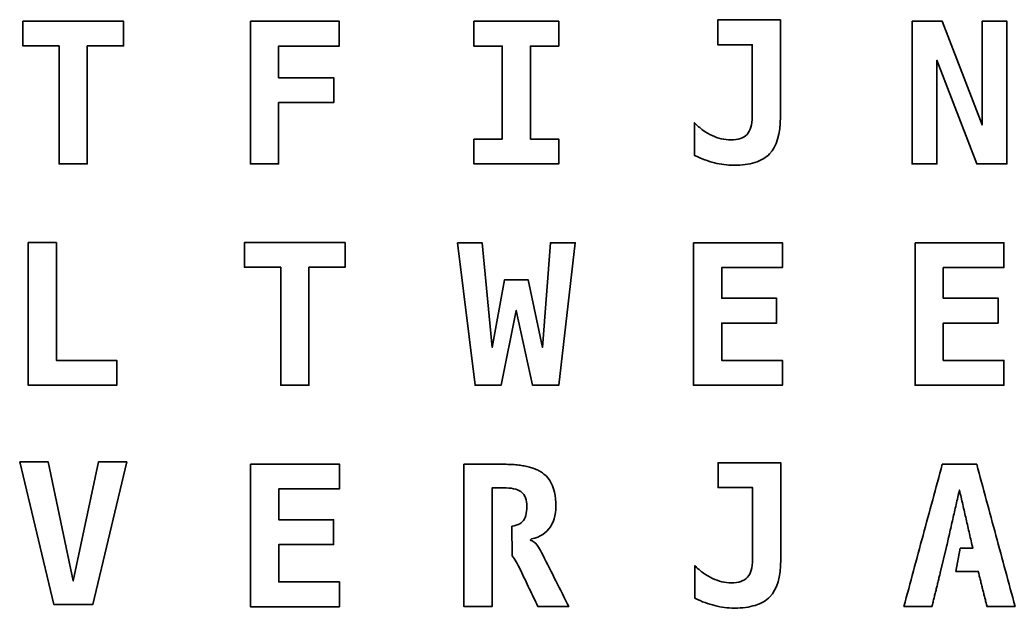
# Model space of a CAD drawing. Header units: inches. Extents: x 0 to 250, y -252 to 91.
# Drawn here: x 40.3 to 130, y -151.5 to -98.5 of the extents above; entities that cross this region are included whole.
import ezdxf

# ---------------------------------------------------------------- set-up
doc = ezdxf.new("R2010")
doc.units = ezdxf.units.IN
doc.header["$MEASUREMENT"] = 0
doc.layers.add('01_SNIJLIJNEN', color=7, linetype='Continuous')

# ---------------------------------------------------------------- blocks, each defined once
blk = doc.blocks.new('block 4')
at = {"layer": '01_SNIJLIJNEN', "color": 250, "lineweight": 35, "true_color": 0x1d1d1b}
for points in [[(43.836, -100.839), (40.572, -100.839), (40.572, -98.617), (49.641, -98.617), (49.641, -100.839), (46.377, -100.839), (46.377, -111.476), (43.836, -111.476), (43.836, -100.839)], [(61.072, -98.617), (69.082, -98.617), (69.082, -100.856), (63.613, -100.856), (63.613, -103.716), (68.591, -103.716), (68.591, -105.955), (63.613, -105.955), (63.613, -111.476), (61.072, -111.476), (61.072, -98.617)], [(81.219, -109.236), (83.777, -109.236), (83.777, -100.856), (81.219, -100.856), (81.219, -98.617), (88.876, -98.617), (88.876, -100.856), (86.318, -100.856), (86.318, -109.236), (88.876, -109.236), (88.876, -111.476), (81.219, -111.476), (81.219, -109.236)], [(120.712, -98.617), (123.443, -98.617), (127.026, -107.962), (127.026, -98.617), (129.265, -98.617), (129.265, -111.476), (126.552, -111.476), (122.952, -102.131), (122.952, -111.476), (120.712, -111.476), (120.712, -98.617)], [(41.052, -118.579), (43.593, -118.579), (43.593, -129.198), (49.027, -129.198), (49.027, -131.438), (41.052, -131.438), (41.052, -118.579)], [(63.807, -120.801), (60.542, -120.801), (60.542, -118.579), (69.612, -118.579), (69.612, -120.801), (66.347, -120.801), (66.347, -131.438), (63.807, -131.438), (63.807, -120.801)], [(79.738, -118.587), (81.96, -118.587), (82.882, -128.027), (83.993, -121.921), (86.103, -121.921), (87.395, -128.027), (88.118, -118.587), (90.357, -118.587), (88.876, -131.446), (86.507, -131.446), (85.043, -124.694), (83.674, -131.446), (81.323, -131.446), (79.738, -118.587)], [(101.013, -118.587), (109.023, -118.587), (109.023, -120.827), (103.554, -120.827), (103.554, -123.6), (108.506, -123.6), (108.506, -125.839), (103.554, -125.839), (103.554, -129.207), (109.023, -129.207), (109.023, -131.446), (101.013, -131.446), (101.013, -118.587)], [(120.984, -118.587), (128.994, -118.587), (128.994, -120.827), (123.525, -120.827), (123.525, -123.6), (128.477, -123.6), (128.477, -125.839), (123.525, -125.839), (123.525, -129.207), (128.994, -129.207), (128.994, -131.446), (120.984, -131.446), (120.984, -118.587)], [(40.299, -138.356), (42.857, -138.356), (45.114, -149.096), (47.379, -138.356), (49.937, -138.356), (46.879, -151.214), (43.357, -151.214), (40.299, -138.356)], [(61.083, -138.558), (69.093, -138.558), (69.093, -140.797), (63.624, -140.797), (63.624, -143.571), (68.576, -143.571), (68.576, -145.81), (63.624, -145.81), (63.624, -149.177), (69.093, -149.177), (69.093, -151.417), (61.083, -151.417), (61.083, -138.558)], [(125.064, -146.143), (125.139, -146.143), (125.213, -146.143), (125.288, -146.143), (125.363, -146.143), (125.438, -146.143), (125.513, -146.143), (125.588, -146.143), (125.663, -146.143), (125.738, -146.143), (125.813, -146.143), (125.888, -146.143), (125.962, -146.143), (126.037, -146.143), (126.112, -146.143), (126.187, -146.143), (126.15, -145.979), (126.112, -145.815), (126.074, -145.651), (126.037, -145.487), (125.999, -145.323), (125.962, -145.159), (125.924, -144.995), (125.886, -144.831), (125.849, -144.667), (125.811, -144.503), (125.774, -144.338), (125.736, -144.174), (125.699, -144.01), (125.661, -143.846), (125.623, -143.682), (125.586, -143.518), (125.548, -143.354), (125.511, -143.19), (125.473, -143.026), (125.435, -142.862), (125.398, -142.698), (125.36, -142.534), (125.323, -142.37), (125.285, -142.206), (125.248, -142.042), (125.21, -141.878), (125.172, -141.714), (125.135, -141.55), (125.097, -141.386), (125.06, -141.222), (125.022, -141.058), (124.984, -140.894), (124.947, -141.058), (124.91, -141.222), (124.872, -141.386), (124.835, -141.55), (124.798, -141.714), (124.761, -141.878), (124.723, -142.042), (124.686, -142.206), (124.649, -142.37), (124.611, -142.534), (124.574, -142.698), (124.537, -142.862), (124.499, -143.026), (124.462, -143.19), (124.425, -143.354), (124.387, -143.518), (124.35, -143.682), (124.313, -143.846), (124.275, -144.01), (124.238, -144.174), (124.201, -144.338), (124.163, -144.503), (124.126, -144.667), (124.089, -144.831), (124.051, -144.995), (124.014, -145.159), (123.977, -145.323), (123.94, -145.487), (123.902, -145.651), (123.865, -145.815), (123.828, -145.979), (123.79, -146.143), (123.283, -148.231), (123.259, -148.33), (123.235, -148.429), (123.211, -148.528), (123.187, -148.627), (123.163, -148.726), (123.138, -148.825), (123.114, -148.924), (123.09, -149.023), (123.066, -149.122), (123.042, -149.221), (123.018, -149.32), (122.993, -149.419), (122.969, -149.518), (122.945, -149.618), (122.921, -149.717), (122.897, -149.816), (122.873, -149.915), (122.848, -150.014), (122.824, -150.113), (122.8, -150.212), (122.776, -150.311), (122.752, -150.41), (122.728, -150.509), (122.703, -150.608), (122.679, -150.707), (122.655, -150.806), (122.631, -150.905), (122.607, -151.004), (122.583, -151.104), (122.558, -151.203), (122.534, -151.302), (122.51, -151.401), (122.431, -151.401), (122.352, -151.401), (122.273, -151.401), (122.193, -151.401), (122.114, -151.401), (122.035, -151.401), (121.956, -151.401), (121.877, -151.401), (121.797, -151.401), (121.718, -151.401), (121.639, -151.401), (121.56, -151.401), (121.481, -151.401), (121.401, -151.401), (121.322, -151.401), (121.243, -151.401), (121.164, -151.401), (121.085, -151.401), (121.005, -151.401), (120.926, -151.401), (120.847, -151.401), (120.768, -151.401), (120.689, -151.401), (120.609, -151.401), (120.53, -151.401), (120.451, -151.401), (120.372, -151.401), (120.293, -151.401), (120.213, -151.401), (120.134, -151.401), (120.055, -151.401), (119.976, -151.401), (120.084, -151), (120.192, -150.599), (120.3, -150.198), (120.409, -149.797), (120.517, -149.397), (120.625, -148.996), (120.733, -148.595), (120.841, -148.194), (120.949, -147.793), (121.058, -147.392), (121.166, -146.992), (121.274, -146.591), (121.382, -146.19), (121.49, -145.789), (121.599, -145.388), (121.707, -144.987), (121.815, -144.587), (121.923, -144.186), (122.031, -143.785), (122.14, -143.384), (122.248, -142.983), (122.356, -142.582), (122.464, -142.182), (122.572, -141.781), (122.681, -141.38), (122.789, -140.979), (122.897, -140.578), (123.005, -140.177), (123.113, -139.777), (123.222, -139.376), (123.33, -138.975), (123.438, -138.574), (123.535, -138.574), (123.632, -138.574), (123.729, -138.574), (123.826, -138.574), (123.923, -138.574), (124.02, -138.574), (124.116, -138.574), (124.213, -138.574), (124.31, -138.574), (124.407, -138.574), (124.504, -138.574), (124.601, -138.574), (124.698, -138.574), (124.795, -138.574), (124.892, -138.574), (124.989, -138.574), (125.086, -138.574), (125.183, -138.574), (125.279, -138.574), (125.376, -138.574), (125.473, -138.574), (125.57, -138.574), (125.667, -138.574), (125.764, -138.574), (125.861, -138.574), (125.958, -138.574), (126.055, -138.574), (126.152, -138.574), (126.249, -138.574), (126.346, -138.574), (126.442, -138.574), (126.539, -138.574), (126.648, -138.975), (126.756, -139.376), (126.864, -139.777), (126.972, -140.177), (127.08, -140.578), (127.189, -140.979), (127.297, -141.38), (127.405, -141.781), (127.513, -142.182), (127.621, -142.582), (127.73, -142.983), (127.838, -143.384), (127.946, -143.785), (128.054, -144.186), (128.162, -144.587), (128.271, -144.987), (128.379, -145.388), (128.487, -145.789), (128.595, -146.19), (128.703, -146.591), (128.812, -146.992), (128.92, -147.392), (129.028, -147.793), (129.136, -148.194), (129.244, -148.595), (129.353, -148.996), (129.461, -149.397), (129.569, -149.797), (129.677, -150.198), (129.785, -150.599), (129.893, -151), (130.002, -151.401), (129.922, -151.401), (129.843, -151.401), (129.764, -151.401), (129.685, -151.401), (129.606, -151.401), (129.526, -151.401), (129.447, -151.401), (129.368, -151.401), (129.289, -151.401), (129.21, -151.401), (129.13, -151.401), (129.051, -151.401), (128.972, -151.401), (128.893, -151.401), (128.814, -151.401), (128.734, -151.401), (128.655, -151.401), (128.576, -151.401), (128.497, -151.401), (128.418, -151.401), (128.338, -151.401), (128.259, -151.401), (128.18, -151.401), (128.101, -151.401), (128.022, -151.401), (127.942, -151.401), (127.863, -151.401), (127.784, -151.401), (127.705, -151.401), (127.626, -151.401), (127.546, -151.401), (127.467, -151.401), (127.443, -151.302), (127.418, -151.203), (127.393, -151.104), (127.368, -151.004), (127.344, -150.905), (127.319, -150.806), (127.294, -150.707), (127.27, -150.608), (127.245, -150.509), (127.22, -150.41), (127.196, -150.311), (127.171, -150.212), (127.146, -150.113), (127.121, -150.014), (127.097, -149.915), (127.072, -149.816), (127.047, -149.717), (127.023, -149.618), (126.998, -149.518), (126.973, -149.419), (126.949, -149.32), (126.924, -149.221), (126.899, -149.122), (126.874, -149.023), (126.85, -148.924), (126.825, -148.825), (126.8, -148.726), (126.776, -148.627), (126.751, -148.528), (126.726, -148.429), (126.702, -148.33), (126.677, -148.231), (126.571, -148.231), (126.465, -148.231), (126.359, -148.231), (126.253, -148.231), (126.147, -148.231), (126.041, -148.231), (125.935, -148.231), (125.828, -148.231), (125.722, -148.231), (125.616, -148.231), (125.51, -148.231), (125.404, -148.231), (125.298, -148.231), (125.192, -148.231), (125.086, -148.231), (124.98, -148.231), (124.874, -148.231), (124.768, -148.231), (124.662, -148.231), (125.064, -146.143)]]:
    blk.add_lwpolyline(points, dxfattribs=at)
for points, knots in [([(104.675, -111.601), (104.342, -111.601), (104.038, -111.582), (103.762, -111.545), (103.487, -111.507), (103.2, -111.451), (102.901, -111.377), (102.608, -111.302), (102.315, -111.212), (102.022, -111.105), (101.73, -110.999), (101.422, -110.869), (101.101, -110.713), (101.101, -110.713), (101.101, -107.768), (101.101, -107.768), (101.348, -108.026), (101.603, -108.25), (101.867, -108.44), (102.132, -108.629), (102.404, -108.79), (102.686, -108.922), (103.237, -109.186), (103.802, -109.318), (104.382, -109.318), (105.043, -109.318), (105.528, -109.152), (105.838, -108.819), (106.148, -108.486), (106.303, -107.955), (106.303, -107.225), (106.303, -107.225), (106.303, -100.731), (106.303, -100.731), (106.303, -100.731), (103.194, -100.731), (103.194, -100.731), (103.194, -100.731), (103.194, -98.492), (103.194, -98.492), (103.194, -98.492), (108.844, -98.492), (108.844, -98.492), (108.844, -98.492), (108.844, -107.225), (108.844, -107.225), (108.844, -108.793), (108.516, -109.913), (107.862, -110.584), (107.529, -110.929), (107.088, -111.184), (106.54, -111.351), (105.991, -111.517), (105.37, -111.601), (104.675, -111.601)], [0, 0, 0, 0, 1, 1, 1, 2, 2, 2, 3, 3, 3, 4, 4, 4, 5, 5, 5, 6, 6, 6, 7, 7, 7, 8, 8, 8, 9, 9, 9, 10, 10, 10, 11, 11, 11, 12, 12, 12, 13, 13, 13, 14, 14, 14, 15, 15, 15, 16, 16, 16, 17, 17, 17, 18, 18, 18, 18]), ([(86.304, -145.4), (86.304, -145.4), (86.482, -145.481), (86.482, -145.481), (86.482, -145.481), (86.641, -145.582), (86.641, -145.582), (86.641, -145.582), (86.774, -145.696), (86.774, -145.696), (86.774, -145.696), (86.913, -145.859), (86.913, -145.859), (86.913, -145.859), (87.05, -146.059), (87.05, -146.059), (87.05, -146.059), (87.135, -146.197), (87.135, -146.197), (87.135, -146.197), (87.226, -146.356), (87.226, -146.356), (87.226, -146.356), (87.324, -146.535), (87.324, -146.535), (87.324, -146.535), (87.427, -146.734), (87.427, -146.734), (87.427, -146.734), (87.598, -147.076), (87.598, -147.076), (87.598, -147.076), (87.743, -147.364), (87.743, -147.364), (87.743, -147.364), (87.888, -147.652), (87.888, -147.652), (87.888, -147.652), (88.033, -147.941), (88.033, -147.941), (88.033, -147.941), (88.178, -148.229), (88.178, -148.229), (88.178, -148.229), (88.323, -148.517), (88.323, -148.517), (88.323, -148.517), (88.468, -148.806), (88.468, -148.806), (88.468, -148.806), (88.613, -149.094), (88.613, -149.094), (88.613, -149.094), (88.758, -149.382), (88.758, -149.382), (88.758, -149.382), (88.903, -149.671), (88.903, -149.671), (88.903, -149.671), (89.048, -149.959), (89.048, -149.959), (89.048, -149.959), (89.193, -150.247), (89.193, -150.247), (89.193, -150.247), (89.338, -150.536), (89.338, -150.536), (89.338, -150.536), (89.483, -150.824), (89.483, -150.824), (89.483, -150.824), (89.628, -151.112), (89.628, -151.112), (89.628, -151.112), (89.773, -151.401), (89.773, -151.401), (89.773, -151.401), (86.989, -151.401), (86.989, -151.401), (86.989, -151.401), (86.893, -151.198), (86.893, -151.198), (86.893, -151.198), (86.796, -150.996), (86.796, -150.996), (86.796, -150.996), (86.699, -150.793), (86.699, -150.793), (86.699, -150.793), (86.603, -150.591), (86.603, -150.591), (86.603, -150.591), (86.506, -150.389), (86.506, -150.389), (86.506, -150.389), (86.409, -150.186), (86.409, -150.186), (86.409, -150.186), (86.313, -149.984), (86.313, -149.984), (86.313, -149.984), (86.216, -149.781), (86.216, -149.781), (86.216, -149.781), (86.119, -149.579), (86.119, -149.579), (86.119, -149.579), (86.023, -149.376), (86.023, -149.376), (86.023, -149.376), (85.926, -149.174), (85.926, -149.174), (85.926, -149.174), (85.829, -148.972), (85.829, -148.972), (85.829, -148.972), (85.733, -148.769), (85.733, -148.769), (85.733, -148.769), (85.636, -148.567), (85.636, -148.567), (85.636, -148.567), (85.539, -148.364), (85.539, -148.364), (85.539, -148.364), (85.443, -148.162), (85.443, -148.162), (85.443, -148.162), (85.372, -148.01), (85.372, -148.01), (85.372, -148.01), (85.288, -147.835), (85.288, -147.835), (85.288, -147.835), (85.217, -147.693), (85.217, -147.693), (85.217, -147.693), (85.126, -147.52), (85.126, -147.52), (85.126, -147.52), (85.035, -147.359), (85.035, -147.359), (85.035, -147.359), (84.943, -147.211), (84.943, -147.211), (84.943, -147.211), (84.851, -147.074), (84.851, -147.074), (84.851, -147.074), (84.758, -146.949), (84.758, -146.949), (84.758, -146.949), (84.665, -146.836), (84.665, -146.836), (84.665, -146.836), (84.647, -144.161), (84.647, -144.161), (84.647, -144.161), (84.853, -144.122), (84.853, -144.122), (84.853, -144.122), (85.04, -144.071), (85.04, -144.071), (85.04, -144.071), (85.208, -144.006), (85.208, -144.006), (85.208, -144.006), (85.357, -143.929), (85.357, -143.929), (85.357, -143.929), (85.488, -143.839), (85.488, -143.839), (85.488, -143.839), (85.596, -143.74), (85.596, -143.74), (85.596, -143.74), (85.688, -143.629), (85.688, -143.629), (85.688, -143.629), (85.77, -143.502), (85.77, -143.502), (85.77, -143.502), (85.841, -143.359), (85.841, -143.359), (85.841, -143.359), (85.901, -143.199), (85.901, -143.199), (85.901, -143.199), (85.946, -143.016), (85.946, -143.016), (85.946, -143.016), (85.976, -142.808), (85.976, -142.808), (85.976, -142.808), (85.99, -142.605), (85.99, -142.605), (85.99, -142.605), (85.992, -142.39), (85.992, -142.39), (85.992, -142.39), (85.982, -142.167), (85.982, -142.167), (85.982, -142.167), (85.957, -141.961), (85.957, -141.961), (85.957, -141.961), (85.919, -141.772), (85.919, -141.772), (85.919, -141.772), (85.867, -141.6), (85.867, -141.6), (85.867, -141.6), (85.8, -141.445), (85.8, -141.445), (85.8, -141.445), (85.72, -141.308), (85.72, -141.308), (85.72, -141.308), (85.675, -141.245), (85.675, -141.245), (85.675, -141.245), (85.573, -141.134), (85.573, -141.134), (85.573, -141.134), (85.455, -141.036), (85.455, -141.036), (85.455, -141.036), (85.319, -140.951), (85.319, -140.951), (85.319, -140.951), (85.164, -140.879), (85.164, -140.879), (85.164, -140.879), (84.991, -140.819), (84.991, -140.819), (84.991, -140.819), (84.799, -140.771), (84.799, -140.771), (84.799, -140.771), (84.59, -140.737), (84.59, -140.737), (84.59, -140.737), (84.362, -140.715), (84.362, -140.715), (84.362, -140.715), (84.115, -140.705), (84.115, -140.705), (84.115, -140.705), (83.939, -140.705), (83.939, -140.705), (83.939, -140.705), (83.864, -140.705), (83.864, -140.705), (83.864, -140.705), (82.857, -140.705), (82.857, -140.705), (82.857, -140.705), (82.857, -144.201), (82.857, -144.201), (82.857, -144.201), (82.857, -145.267), (82.857, -145.267), (82.857, -145.267), (82.857, -146.332), (82.857, -146.332), (82.857, -146.332), (82.857, -151.401), (82.857, -151.401), (82.857, -151.401), (80.322, -151.401), (80.322, -151.401), (80.322, -151.401), (80.322, -138.574), (80.322, -138.574), (80.322, -138.574), (83.296, -138.574), (83.296, -138.574), (83.296, -138.574), (83.525, -138.574), (83.525, -138.574), (83.525, -138.574), (83.754, -138.574), (83.754, -138.574), (83.754, -138.574), (83.982, -138.574), (83.982, -138.574), (84.085, -138.574), (84.187, -138.575), (84.286, -138.577), (84.386, -138.58), (84.483, -138.583), (84.579, -138.588), (84.675, -138.592), (84.769, -138.598), (84.861, -138.605), (84.953, -138.612), (85.044, -138.62), (85.132, -138.629), (85.221, -138.638), (85.308, -138.648), (85.393, -138.66), (85.478, -138.671), (85.561, -138.684), (85.642, -138.697), (85.724, -138.711), (85.803, -138.726), (85.881, -138.742), (85.959, -138.758), (86.035, -138.775), (86.109, -138.793), (86.183, -138.811), (86.255, -138.831), (86.326, -138.851), (86.396, -138.872), (86.465, -138.894), (86.531, -138.916), (86.598, -138.939), (86.663, -138.963), (86.727, -138.988), (86.79, -139.013), (86.851, -139.04), (86.911, -139.067), (86.97, -139.094), (87.028, -139.123), (87.084, -139.153), (87.14, -139.182), (87.194, -139.213), (87.247, -139.245), (87.299, -139.277), (87.35, -139.31), (87.398, -139.344), (87.447, -139.378), (87.494, -139.414), (87.539, -139.45), (87.539, -139.45), (87.732, -139.624), (87.732, -139.624), (87.732, -139.624), (87.906, -139.818), (87.906, -139.818), (87.906, -139.818), (88.061, -140.032), (88.061, -140.032), (88.061, -140.032), (88.196, -140.265), (88.196, -140.265), (88.196, -140.265), (88.312, -140.517), (88.312, -140.517), (88.312, -140.517), (88.409, -140.789), (88.409, -140.789), (88.409, -140.789), (88.487, -141.076), (88.487, -141.076), (88.487, -141.076), (88.546, -141.378), (88.546, -141.378), (88.546, -141.378), (88.587, -141.696), (88.587, -141.696), (88.587, -141.696), (88.609, -142.029), (88.609, -142.029), (88.609, -142.029), (88.612, -142.349), (88.612, -142.349), (88.612, -142.349), (88.597, -142.691), (88.597, -142.691), (88.597, -142.691), (88.573, -142.93), (88.573, -142.93), (88.573, -142.93), (88.524, -143.226), (88.524, -143.226), (88.524, -143.226), (88.454, -143.497), (88.454, -143.497), (88.454, -143.497), (88.364, -143.747), (88.364, -143.747), (88.364, -143.747), (88.253, -143.982), (88.253, -143.982), (88.253, -143.982), (88.121, -144.202), (88.121, -144.202), (88.121, -144.202), (87.969, -144.407), (87.969, -144.407), (87.969, -144.407), (87.805, -144.588), (87.805, -144.588), (87.805, -144.588), (87.624, -144.75), (87.624, -144.75), (87.624, -144.75), (87.425, -144.895), (87.425, -144.895), (87.425, -144.895), (87.208, -145.022), (87.208, -145.022), (87.208, -145.022), (86.971, -145.13), (86.971, -145.13), (86.971, -145.13), (86.709, -145.22), (86.709, -145.22), (86.709, -145.22), (86.423, -145.292), (86.423, -145.292), (86.423, -145.292), (86.304, -145.4), (86.304, -145.4)], [0, 0, 0, 0, 1, 1, 1, 2, 2, 2, 3, 3, 3, 4, 4, 4, 5, 5, 5, 6, 6, 6, 7, 7, 7, 8, 8, 8, 9, 9, 9, 10, 10, 10, 11, 11, 11, 12, 12, 12, 13, 13, 13, 14, 14, 14, 15, 15, 15, 16, 16, 16, 17, 17, 17, 18, 18, 18, 19, 19, 19, 20, 20, 20, 21, 21, 21, 22, 22, 22, 23, 23, 23, 24, 24, 24, 25, 25, 25, 26, 26, 26, 27, 27, 27, 28, 28, 28, 29, 29, 29, 30, 30, 30, 31, 31, 31, 32, 32, 32, 33, 33, 33, 34, 34, 34, 35, 35, 35, 36, 36, 36, 37, 37, 37, 38, 38, 38, 39, 39, 39, 40, 40, 40, 41, 41, 41, 42, 42, 42, 43, 43, 43, 44, 44, 44, 45, 45, 45, 46, 46, 46, 47, 47, 47, 48, 48, 48, 49, 49, 49, 50, 50, 50, 51, 51, 51, 52, 52, 52, 53, 53, 53, 54, 54, 54, 55, 55, 55, 56, 56, 56, 57, 57, 57, 58, 58, 58, 59, 59, 59, 60, 60, 60, 61, 61, 61, 62, 62, 62, 63, 63, 63, 64, 64, 64, 65, 65, 65, 66, 66, 66, 67, 67, 67, 68, 68, 68, 69, 69, 69, 70, 70, 70, 71, 71, 71, 72, 72, 72, 73, 73, 73, 74, 74, 74, 75, 75, 75, 76, 76, 76, 77, 77, 77, 78, 78, 78, 79, 79, 79, 80, 80, 80, 81, 81, 81, 82, 82, 82, 83, 83, 83, 84, 84, 84, 85, 85, 85, 86, 86, 86, 87, 87, 87, 88, 88, 88, 89, 89, 89, 90, 90, 90, 91, 91, 91, 92, 92, 92, 93, 93, 93, 94, 94, 94, 95, 95, 95, 96, 96, 96, 97, 97, 97, 98, 98, 98, 99, 99, 99, 100, 100, 100, 101, 101, 101, 102, 102, 102, 103, 103, 103, 104, 104, 104, 105, 105, 105, 106, 106, 106, 107, 107, 107, 108, 108, 108, 109, 109, 109, 110, 110, 110, 111, 111, 111, 112, 112, 112, 113, 113, 113, 114, 114, 114, 115, 115, 115, 116, 116, 116, 117, 117, 117, 118, 118, 118, 119, 119, 119, 120, 120, 120, 121, 121, 121, 122, 122, 122, 123, 123, 123, 124, 124, 124, 125, 125, 125, 126, 126, 126, 127, 127, 127, 128, 128, 128, 129, 129, 129, 130, 130, 130, 131, 131, 131, 132, 132, 132, 133, 133, 133, 134, 134, 134, 135, 135, 135, 136, 136, 136, 137, 137, 137, 138, 138, 138, 138]), ([(104.711, -151.542), (104.378, -151.542), (104.073, -151.523), (103.798, -151.486), (103.522, -151.448), (103.235, -151.392), (102.937, -151.318), (102.644, -151.243), (102.351, -151.153), (102.058, -151.047), (101.765, -150.94), (101.458, -150.81), (101.136, -150.655), (101.136, -150.655), (101.136, -147.709), (101.136, -147.709), (101.383, -147.967), (101.639, -148.191), (101.903, -148.381), (102.167, -148.57), (102.44, -148.731), (102.721, -148.863), (103.272, -149.127), (103.838, -149.259), (104.418, -149.259), (105.078, -149.259), (105.563, -149.093), (105.873, -148.76), (106.184, -148.427), (106.339, -147.896), (106.339, -147.166), (106.339, -147.166), (106.339, -140.672), (106.339, -140.672), (106.339, -140.672), (103.229, -140.672), (103.229, -140.672), (103.229, -140.672), (103.229, -138.433), (103.229, -138.433), (103.229, -138.433), (108.879, -138.433), (108.879, -138.433), (108.879, -138.433), (108.879, -147.166), (108.879, -147.166), (108.879, -148.734), (108.552, -149.854), (107.897, -150.525), (107.564, -150.87), (107.124, -151.126), (106.575, -151.292), (106.027, -151.458), (105.405, -151.542), (104.711, -151.542)], [0, 0, 0, 0, 1, 1, 1, 2, 2, 2, 3, 3, 3, 4, 4, 4, 5, 5, 5, 6, 6, 6, 7, 7, 7, 8, 8, 8, 9, 9, 9, 10, 10, 10, 11, 11, 11, 12, 12, 12, 13, 13, 13, 14, 14, 14, 15, 15, 15, 16, 16, 16, 17, 17, 17, 18, 18, 18, 18])]:
    blk.add_open_spline(points, degree=3, knots=knots, dxfattribs=at)
blk = doc.blocks.new('block 3')
at = {"layer": '01_SNIJLIJNEN'}
blk.add_blockref('block 4', (0, 0), dxfattribs=at)
blk = doc.blocks.new('block 2')
at = {"layer": '01_SNIJLIJNEN'}
blk.add_blockref('block 3', (0, 0), dxfattribs=at)

msp = doc.modelspace()

# ---------------------------------------------------------------- block references
at = {"layer": '01_SNIJLIJNEN'}
msp.add_blockref('block 2', (0, 0), dxfattribs=at)

doc.saveas('drawing.dxf')
